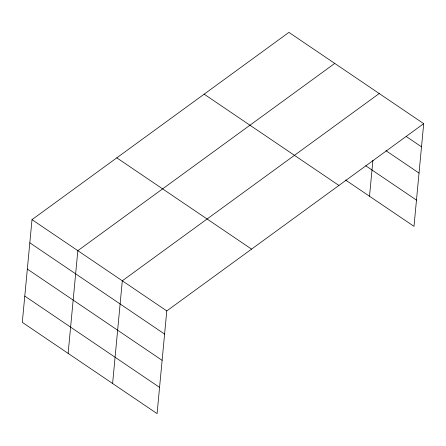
<?xml version="1.0" encoding="UTF-8"?>
<svg xmlns="http://www.w3.org/2000/svg" width="446" height="446" viewBox="0 0 446 446"><rect width="100%" height="100%" fill="white"/><g stroke="black" fill="none" stroke-linecap="round" stroke-linejoin="round"><path stroke-width="0.67" d="M32.006 219.638L22.3 322.347L157.081 413.62L166.787 310.918L423.7 123.654L288.919 32.38L32.006 219.638L166.787 310.918M68.127 353.377L77.833 250.674L334.745 63.416M112.604 383.499L122.31 280.796L379.223 93.537M369.517 196.24L372.912 160.287M423.7 123.654L413.994 226.362L345.566 180.022M406.111 136.404L421.509 146.829M385.957 150.676L419.028 173.076M365.72 165.745L416.475 200.115M204.14 94.178L338.921 185.452M116.791 157.845L251.572 249.119M29.821 242.814L164.596 334.087M27.334 269.061L162.115 360.335M24.781 296.099L159.562 387.373"/></g></svg>
